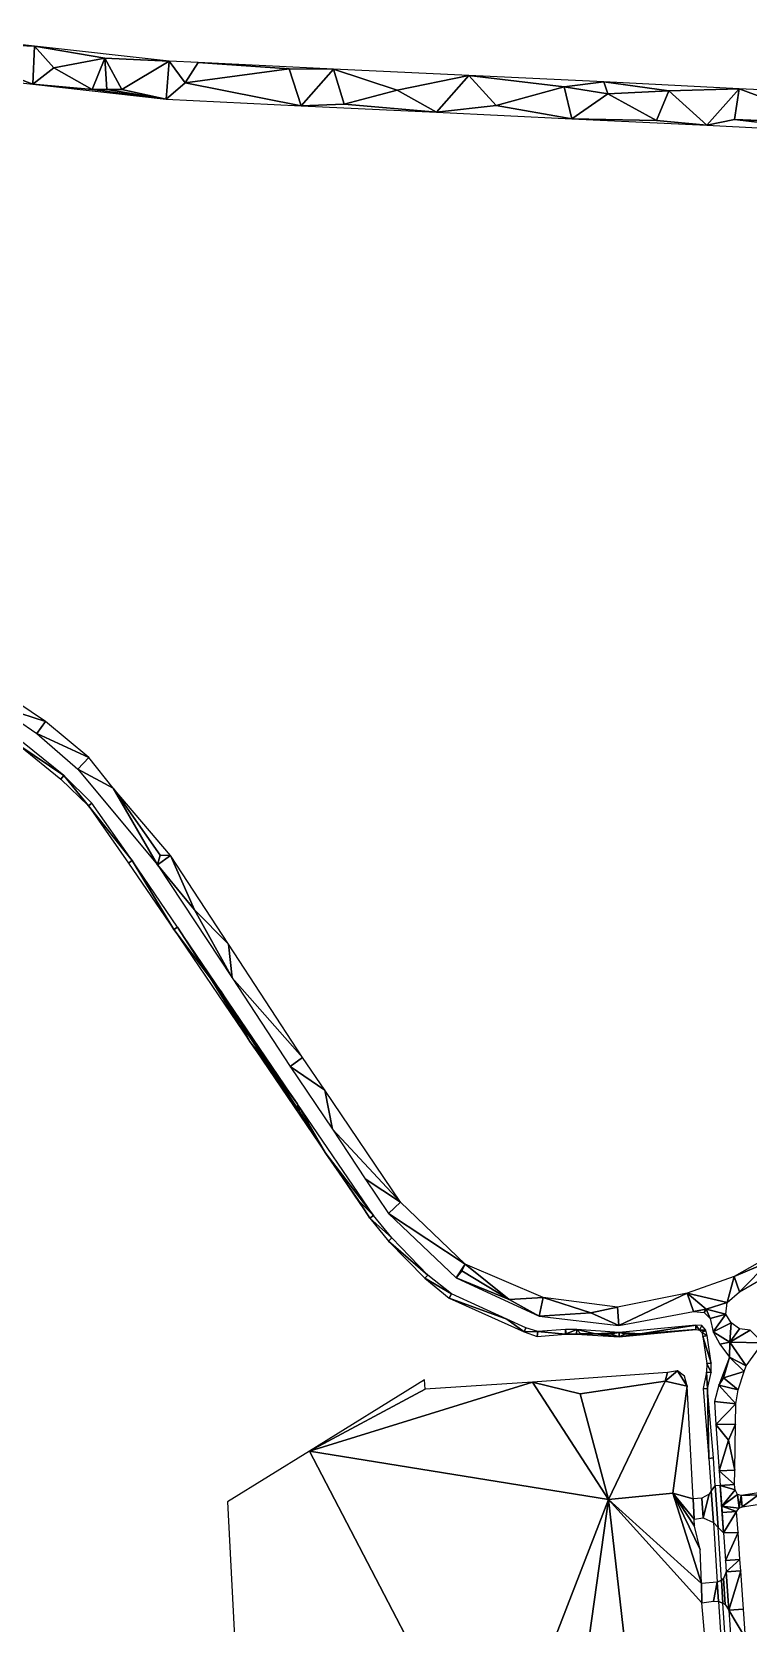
# Model space of a CAD drawing. Extents: x -30359 to 26190, y -30889 to 30041.
# Drawn here: x -4727 to -3140, y 517 to 4041 of the extents above; entities that cross this region are included whole.
import ezdxf

# ---------------------------------------------------------------- set-up
doc = ezdxf.new("R2010")
doc.units = 0

msp = doc.modelspace()

# ---------------------------------------------------------------- linework, layer by layer
at = {"layer": 'mg_to_dxf', "color": 251}
for points in [[(-5022.63, 3957.84), (-4724.63, 3924.84), (-4976.88, 4019.84)], [(-4976.88, 4019.84), (-4720.38, 4008.84), (-5008.25, 4040.84)], [(-4720.38, 4008.84), (-4976.88, 4019.84), (-4724.63, 3924.84)], [(-4724.63, 3924.84), (-4677.63, 3960.84), (-4720.38, 4008.84)], [(-4422.38, 3975.84), (-4720.38, 4008.84), (-4564.88, 3982.84)], [(-4564.88, 3982.84), (-4720.38, 4008.84), (-4677.63, 3960.84)], [(-4677.63, 3960.84), (-4593, 3912.84), (-4564.88, 3982.84)], [(-4564.88, 3982.84), (-4593, 3912.84), (-4560.25, 3912.84)], [(-4527.5, 3912.84), (-4564.88, 3982.84), (-4560.25, 3912.84)], [(-4422.38, 3975.84), (-4564.88, 3982.84), (-4527.5, 3912.84)], [(-4724.63, 3924.84), (-4593, 3912.84), (-4677.63, 3960.84)], [(-4527.5, 3912.84), (-4429.13, 3891.84), (-4422.38, 3975.84)], [(-4386.75, 3927.84), (-4422.38, 3975.84), (-4429.13, 3891.84)], [(-4357.75, 3972.84), (-4422.38, 3975.84), (-4386.75, 3927.84)], [(-4357.75, 3972.84), (-4386.75, 3927.84), (-4156.5, 3958.84)], [(-4156.5, 3958.84), (-4386.75, 3927.84), (-4129.63, 3876.84)], [(-4357.75, 3972.84), (-4156.5, 3958.84), (-4058.25, 3957.84)], [(-4156.5, 3958.84), (-4129.63, 3876.84), (-4058.25, 3957.84)], [(-4034.5, 3880.84), (-4058.25, 3957.84), (-4129.63, 3876.84)], [(-4058.25, 3957.84), (-4034.5, 3880.84), (-3917.5, 3911.84)], [(-4058.25, 3957.84), (-3917.5, 3911.84), (-3758.63, 3943.84)], [(-4724.63, 3924.84), (-4429.13, 3891.84), (-4593, 3912.84)], [(-4560.25, 3912.84), (-4593, 3912.84), (-4429.13, 3891.84)], [(-4560.25, 3912.84), (-4429.13, 3891.84), (-4527.5, 3912.84)], [(-4386.75, 3927.84), (-4429.13, 3891.84), (-4129.63, 3876.84)], [(-3830.13, 3862.84), (-3917.5, 3911.84), (-4034.5, 3880.84)], [(-3917.5, 3911.84), (-3830.13, 3862.84), (-3758.63, 3943.84)], [(-3758.63, 3943.84), (-3830.13, 3862.84), (-3697.88, 3877.84)], [(-3459.13, 3929.84), (-3758.63, 3943.84), (-3547.13, 3918.84)], [(-3547.13, 3918.84), (-3758.63, 3943.84), (-3697.88, 3877.84)], [(-3530.5, 3847.84), (-3547.13, 3918.84), (-3697.88, 3877.84)], [(-3450.75, 3903.84), (-3459.13, 3929.84), (-3547.13, 3918.84)], [(-3450.75, 3903.84), (-3547.13, 3918.84), (-3530.5, 3847.84)], [(-3159.63, 3914.84), (-3459.13, 3929.84), (-3315.13, 3909.84)], [(-3315.13, 3909.84), (-3459.13, 3929.84), (-3450.75, 3903.84)], [(-3231, 3833.84), (-3159.63, 3914.84), (-3315.13, 3909.84)], [(-3159.63, 3914.84), (-3231, 3833.84), (-3169.88, 3846.84)], [(-2952, 3837.84), (-3159.63, 3914.84), (-3169.88, 3846.84)], [(-2860.13, 3900.84), (-3159.63, 3914.84), (-2952, 3837.84)], [(-3830.13, 3862.84), (-4034.5, 3880.84), (-4129.63, 3876.84)], [(-3697.88, 3877.84), (-3830.13, 3862.84), (-3530.5, 3847.84)], [(-3342.63, 3844.84), (-3450.75, 3903.84), (-3530.5, 3847.84)], [(-3342.63, 3844.84), (-3315.13, 3909.84), (-3450.75, 3903.84)], [(-3231, 3833.84), (-3315.13, 3909.84), (-3342.63, 3844.84)], [(-3231, 3833.84), (-3342.63, 3844.84), (-3530.5, 3847.84)], [(-3169.88, 3846.84), (-3231, 3833.84), (-2931.5, 3818.84)], [(-2952, 3837.84), (-3169.88, 3846.84), (-2931.5, 3818.84)], [(-4696, 2513.84), (-4791.38, 2577.84), (-4806.63, 2548.84)], [(-4806.63, 2548.84), (-4715.75, 2486.84), (-4696, 2513.84)], [(-4696, 2513.84), (-4715.75, 2486.84), (-4600.38, 2433.84)], [(-4655.38, 2393.84), (-4747.25, 2467.84), (-4753.38, 2459.84)], [(-4624.63, 2407.84), (-4600.38, 2433.84), (-4715.75, 2486.84)], [(-4753.38, 2459.84), (-4662, 2385.84), (-4655.38, 2393.84)], [(-4624.63, 2407.84), (-4546, 2365.84), (-4600.38, 2433.84)], [(-4448, 2195.84), (-4546, 2365.84), (-4624.63, 2407.84)], [(-4601.25, 2326.84), (-4655.38, 2393.84), (-4662, 2385.84)], [(-4593.5, 2332.84), (-4655.38, 2393.84), (-4601.25, 2326.84)], [(-4442, 2217.84), (-4419.38, 2216.84), (-4546, 2365.84)], [(-4448, 2195.84), (-4442, 2217.84), (-4546, 2365.84)], [(-4593.5, 2332.84), (-4601.25, 2326.84), (-4504.25, 2205.84)], [(-4504.25, 2205.84), (-4601.25, 2326.84), (-4512.38, 2199.84)], [(-4504.25, 2205.84), (-4512.38, 2199.84), (-4412, 2052.84)], [(-4403.75, 2057.84), (-4504.25, 2205.84), (-4412, 2052.84)], [(-4448, 2195.84), (-4419.38, 2216.84), (-4442, 2217.84)], [(-4365.88, 2096.84), (-4419.38, 2216.84), (-4448, 2195.84)], [(-4283, 1945.84), (-4365.88, 2096.84), (-4448, 2195.84)], [(-4365.88, 2096.84), (-4291, 2020.84), (-4419.38, 2216.84)], [(-4283, 1945.84), (-4291, 2020.84), (-4365.88, 2096.84)], [(-4403.75, 2057.84), (-4412, 2052.84), (-4330.63, 1944.84)], [(-4412, 2052.84), (-4243.38, 1804.84), (-4330.63, 1944.84)], [(-4403.75, 2057.84), (-4330.63, 1944.84), (-4307, 1915.84)], [(-4283, 1945.84), (-4126.75, 1769.84), (-4291, 2020.84)], [(-4307, 1915.84), (-4330.63, 1944.84), (-4265, 1846.84)], [(-4330.63, 1944.84), (-4243.38, 1804.84), (-4265, 1846.84)], [(-4283, 1945.84), (-4154.13, 1749.84), (-4126.75, 1769.84)], [(-4307, 1915.84), (-4265, 1846.84), (-4138.38, 1667.84)], [(-4138.38, 1667.84), (-4265, 1846.84), (-4199.38, 1747.84)], [(-4265, 1846.84), (-4243.38, 1804.84), (-4199.38, 1747.84)], [(-4243.38, 1804.84), (-4133.75, 1649.84), (-4199.38, 1747.84)], [(-4133.75, 1649.84), (-4243.38, 1804.84), (-4074.88, 1556.84)], [(-4154.13, 1749.84), (-4077.63, 1696.84), (-4126.75, 1769.84)], [(-4133.75, 1649.84), (-4138.38, 1667.84), (-4199.38, 1747.84)], [(-4060.75, 1610.84), (-4077.63, 1696.84), (-4154.13, 1749.84)], [(-4077.63, 1696.84), (-4060.75, 1610.84), (-3909.5, 1448.84)], [(-4074.88, 1556.84), (-4138.38, 1667.84), (-4133.75, 1649.84)], [(-3969.63, 1419.84), (-4138.38, 1667.84), (-4074.88, 1556.84)], [(-3987.75, 1500.84), (-3909.5, 1448.84), (-4060.75, 1610.84)], [(-3977.63, 1413.84), (-4002.5, 1452.84), (-4074.88, 1556.84)], [(-4002.5, 1452.84), (-3969.63, 1419.84), (-4074.88, 1556.84)], [(-3936.63, 1423.84), (-3909.5, 1448.84), (-3987.75, 1500.84)], [(-3977.63, 1413.84), (-3969.63, 1419.84), (-4002.5, 1452.84)], [(-3766.25, 1311.84), (-3909.5, 1448.84), (-3936.63, 1423.84)], [(-3977.63, 1413.84), (-3928.63, 1369.84), (-3969.63, 1419.84)], [(-3936.13, 1362.84), (-3928.63, 1369.84), (-3977.63, 1413.84)], [(-3786.25, 1281.84), (-3766.25, 1311.84), (-3936.63, 1423.84)], [(-3936.13, 1362.84), (-3849.13, 1287.84), (-3928.63, 1369.84)], [(-3855.88, 1280.84), (-3849.13, 1287.84), (-3936.13, 1362.84)], [(-3786.25, 1281.84), (-3773.88, 1296.84), (-3766.25, 1311.84)], [(-3773.88, 1296.84), (-3668.88, 1233.84), (-3766.25, 1311.84)], [(-3766.25, 1311.84), (-3668.88, 1233.84), (-3593.75, 1237.84)], [(-3092.27, 1318.1), (-3080.51, 1335.51), (-3170.5, 1284.84)], [(-3159, 1250.84), (-3092.27, 1318.1), (-3170.5, 1284.84)], [(-3060.27, 1307.53), (-3092.27, 1318.1), (-3159, 1250.84)], [(-3855.88, 1280.84), (-3797, 1245.84), (-3849.13, 1287.84)], [(-3797, 1245.84), (-3855.88, 1280.84), (-3802.25, 1236.84)], [(-3786.25, 1281.84), (-3668.88, 1233.84), (-3773.88, 1296.84)], [(-3786.25, 1281.84), (-3602.5, 1196.84), (-3668.88, 1233.84)], [(-3185.88, 1226.84), (-3170.5, 1284.84), (-3274.5, 1247.84)], [(-3170.5, 1284.84), (-3185.88, 1226.84), (-3159, 1250.84)], [(-3802.25, 1236.84), (-3674.5, 1189.84), (-3797, 1245.84)], [(-3635.88, 1161.84), (-3674.5, 1189.84), (-3802.25, 1236.84)], [(-3668.88, 1233.84), (-3602.5, 1196.84), (-3593.75, 1237.84)], [(-3593.75, 1237.84), (-3602.5, 1196.84), (-3487.88, 1203.84)], [(-3429.38, 1216.84), (-3593.75, 1237.84), (-3487.88, 1203.84)], [(-3274.5, 1247.84), (-3429.38, 1216.84), (-3426, 1175.84)], [(-3260.38, 1206.84), (-3274.5, 1247.84), (-3426, 1175.84)], [(-3260.38, 1206.84), (-3232.25, 1211.84), (-3274.5, 1247.84)], [(-3232.25, 1211.84), (-3185.88, 1226.84), (-3274.5, 1247.84)], [(-3487.88, 1203.84), (-3602.5, 1196.84), (-3426, 1175.84)], [(-3429.38, 1216.84), (-3487.88, 1203.84), (-3426, 1175.84)], [(-3236.88, 1204.84), (-3232.25, 1211.84), (-3260.38, 1206.84)], [(-3236.88, 1204.84), (-3223.75, 1191.84), (-3232.25, 1211.84)], [(-3185.88, 1226.84), (-3232.25, 1211.84), (-3188.75, 1200.84)], [(-3223.75, 1191.84), (-3188.75, 1200.84), (-3232.25, 1211.84)], [(-3223.75, 1191.84), (-3217, 1161.84), (-3188.75, 1200.84)], [(-3188.75, 1200.84), (-3217, 1161.84), (-3177.5, 1181.84)], [(-3635.88, 1161.84), (-3632.25, 1170.84), (-3674.5, 1189.84)], [(-3635.88, 1161.84), (-3605.88, 1162.84), (-3632.25, 1170.84)], [(-3544, 1156.84), (-3544.38, 1166.84), (-3605.88, 1162.84)], [(-3544, 1156.84), (-3542.88, 1157.84), (-3544.38, 1166.84)], [(-3542.88, 1157.84), (-3519.25, 1166.84), (-3544.38, 1166.84)], [(-3519.5, 1156.84), (-3519.25, 1166.84), (-3542.88, 1157.84)], [(-3519.5, 1156.84), (-3510.38, 1157.84), (-3519.25, 1166.84)], [(-3519.25, 1166.84), (-3477.63, 1157.84), (-3425.38, 1160.84)], [(-3510.38, 1157.84), (-3477.63, 1157.84), (-3519.25, 1166.84)], [(-3255.63, 1176.84), (-3425.38, 1160.84), (-3379.13, 1157.84)], [(-3379.13, 1157.84), (-3425.25, 1150.84), (-3255.5, 1166.84)], [(-3255.63, 1176.84), (-3379.13, 1157.84), (-3255.5, 1166.84)], [(-3255.63, 1176.84), (-3255.5, 1166.84), (-3247.13, 1165.84)], [(-3242.5, 1175.84), (-3255.63, 1176.84), (-3247.13, 1165.84)], [(-3247.13, 1165.84), (-3233.5, 1165.84), (-3242.5, 1175.84)], [(-3242.5, 1160.84), (-3233.5, 1165.84), (-3247.13, 1165.84)], [(-3233.5, 1165.84), (-3242.5, 1160.84), (-3230.13, 1153.84)], [(-3217, 1161.84), (-3179.88, 1138.84), (-3177.5, 1181.84)], [(-3177.5, 1181.84), (-3179.88, 1138.84), (-3159, 1168.84)], [(-3159, 1168.84), (-3179.88, 1138.84), (-3135.13, 1165.84)], [(-3106.88, 1137.84), (-3135.13, 1165.84), (-3179.88, 1138.84)], [(-3635.88, 1161.84), (-3607, 1151.84), (-3605.88, 1162.84)], [(-3605.88, 1162.84), (-3607, 1151.84), (-3544, 1156.84)], [(-3544, 1156.84), (-3519.5, 1156.84), (-3542.88, 1157.84)], [(-3519.5, 1156.84), (-3477.63, 1157.84), (-3510.38, 1157.84)], [(-3519.5, 1156.84), (-3425.25, 1150.84), (-3477.63, 1157.84)], [(-3477.63, 1157.84), (-3444.75, 1157.84), (-3425.38, 1160.84)], [(-3477.63, 1157.84), (-3425.25, 1150.84), (-3444.75, 1157.84)], [(-3444.75, 1157.84), (-3425.25, 1150.84), (-3425.38, 1160.84)], [(-3425.38, 1160.84), (-3425.25, 1150.84), (-3412, 1157.84)], [(-3379.13, 1157.84), (-3425.38, 1160.84), (-3412, 1157.84)], [(-3412, 1157.84), (-3425.25, 1150.84), (-3379.13, 1157.84)], [(-3240, 1151.84), (-3230.13, 1153.84), (-3242.5, 1160.84)], [(-3240, 1151.84), (-3221.25, 1092.84), (-3230.13, 1153.84)], [(-3240, 1151.84), (-3231.25, 1091.84), (-3221.25, 1092.84)], [(-3202.25, 1134.84), (-3179.88, 1138.84), (-3217, 1161.84)], [(-3202.25, 1134.84), (-3180.88, 1105.84), (-3179.88, 1138.84)], [(-3179.88, 1138.84), (-3180.88, 1105.84), (-3143.88, 1086.84)], [(-3143.88, 1086.84), (-3106.88, 1137.84), (-3179.88, 1138.84)], [(-3221.25, 1092.84), (-3231.25, 1091.84), (-3221.5, 1071.84)], [(-3193.88, 1059.84), (-3180.88, 1105.84), (-3204.75, 1043.84)], [(-3148.25, 1073.84), (-3180.88, 1105.84), (-3193.88, 1059.84)], [(-3148.25, 1073.84), (-3143.88, 1086.84), (-3180.88, 1105.84)], [(-3318.13, 1071.84), (-3617.25, 1050.84), (-3511.75, 1024.84), (-3323.25, 1052.84)], [(-3323.25, 1052.84), (-3323.25, 1052.84), (-3295.75, 1075.84), (-3318.13, 1071.84)], [(-3274.75, 1041.84), (-3274.75, 1041.84), (-3295.75, 1075.84), (-3323.25, 1052.84)], [(-3274.75, 1041.84), (-3274.75, 1041.84), (-3280.5, 1063.84), (-3295.75, 1075.84)], [(-3231.5, 1072.84), (-3239.5, 1036.84), (-3229.38, 1035.84)], [(-3221.5, 1071.84), (-3231.25, 1091.84), (-3231.5, 1072.84)], [(-3221.5, 1071.84), (-3231.5, 1072.84), (-3229.38, 1035.84)], [(-3161.5, 1033.84), (-3193.88, 1059.84), (-3204.75, 1043.84)], [(-3161.5, 1033.84), (-3148.25, 1073.84), (-3193.88, 1059.84)], [(-3854.88, 1034.84), (-3856.5, 1055.84), (-4111.5, 897.84)], [(-4111.5, 897.84), (-4111.5, 897.84), (-3617.25, 1050.84), (-3854.88, 1034.84)], [(-3448.88, 790.84), (-3448.88, 790.84), (-3617.25, 1050.84), (-4111.5, 897.84)], [(-3448.88, 790.84), (-3448.88, 790.84), (-3511.75, 1024.84), (-3617.25, 1050.84)], [(-3448.88, 790.84), (-3323.25, 1052.84), (-3511.75, 1024.84)], [(-3274.75, 1041.84), (-3323.25, 1052.84), (-3448.88, 790.84), (-3306.13, 804.84)], [(-3261.38, 791.84), (-3274.75, 1041.84), (-3306.13, 804.84)], [(-3229.38, 1035.84), (-3239.5, 1036.84), (-3226.5, 881.84)], [(-3216.5, 882.84), (-3229.38, 1035.84), (-3226.5, 881.84)], [(-3214.25, 1007.84), (-3166.75, 1002.84), (-3204.75, 1043.84)], [(-3166.75, 1002.84), (-3161.5, 1033.84), (-3204.75, 1043.84)], [(-3214.25, 1007.84), (-3211.5, 956.84), (-3166.75, 1002.84)], [(-3167.75, 957.84), (-3166.75, 1002.84), (-3211.5, 956.84)], [(-3211.5, 956.84), (-3183.13, 921.84), (-3167.75, 957.84)], [(-3211.5, 956.84), (-3203.63, 853.84), (-3183.13, 921.84)], [(-3183.13, 921.84), (-3169.25, 855.84), (-3167.75, 957.84)], [(-3203.63, 853.84), (-3169.25, 855.84), (-3183.13, 921.84)], [(-3707.63, 122.84), (-4111.5, 897.84), (-4292.75, 785.84), (-4261.75, 186.84)], [(-3448.88, 790.84), (-3448.88, 790.84), (-4111.5, 897.84), (-3707.63, 122.84)], [(-3212.5, 820.84), (-3216.5, 882.84), (-3226.5, 881.84), (-3221.75, 809.84)], [(-3203.63, 853.84), (-3169.5, 823.84), (-3169.25, 855.84)], [(-3203.63, 853.84), (-3201.38, 821.84), (-3169.5, 823.84)], [(-3216.63, 739.84), (-3206.38, 728.84), (-3212.5, 820.84), (-3221.75, 809.84)], [(-3206.38, 728.84), (-3194, 716.84), (-3201.38, 821.84), (-3212.5, 820.84)], [(-3201.38, 821.84), (-3168.63, 811.84), (-3169.5, 823.84)], [(-3201.38, 821.84), (-3198.13, 775.84), (-3168.63, 811.84)], [(-3168.63, 811.84), (-3198.13, 775.84), (-3163, 801.84)], [(-3155.25, 799.84), (-3116.38, 800.84), (-2889.63, 839.84)], [(-3152.5, 774.84), (-2886.75, 814.84), (-3116.38, 800.84)], [(-3448.88, 790.84), (-3448.88, 790.84), (-3707.63, 122.84), (-3539.25, 147.84)], [(-3381.25, 194.84), (-3381.25, 194.84), (-3448.88, 790.84), (-3539.25, 147.84)], [(-3243.29, 604.87), (-3243.29, 604.87), (-3306.13, 804.84), (-3448.88, 790.84)], [(-3448.88, 790.84), (-3381.25, 194.84), (-3231.3, 435.75), (-3241.88, 561.84)], [(-3241.88, 561.84), (-3243.29, 604.87), (-3448.88, 790.84)], [(-3245.75, 679.84), (-3245.75, 679.84), (-3306.13, 804.84), (-3243.29, 604.87)], [(-3245.75, 679.84), (-3245.75, 679.84), (-3258.25, 731.84), (-3306.13, 804.84)], [(-3306.13, 804.84), (-3258.25, 731.84), (-3259, 746.84)], [(-3259, 746.84), (-3261.38, 791.84), (-3306.13, 804.84)], [(-3242.25, 793.84), (-3261.38, 791.84), (-3259, 746.84), (-3239.13, 749.84)], [(-3226, 802.84), (-3242.25, 793.84), (-3239.13, 749.84)], [(-3221.75, 809.84), (-3226, 802.84), (-3239.13, 749.84), (-3216.63, 739.84)], [(-3159.63, 771.84), (-3163, 801.84), (-3198.13, 775.84)], [(-3198.13, 775.84), (-3197.13, 761.84), (-3165.25, 763.84)], [(-3159.63, 771.84), (-3198.13, 775.84), (-3165.25, 763.84)], [(-3159.63, 771.84), (-3155.25, 799.84), (-3163, 801.84)], [(-3159.63, 771.84), (-3152.5, 774.84), (-3155.25, 799.84)], [(-3152.5, 774.84), (-3116.38, 800.84), (-3155.25, 799.84)], [(-3194, 716.84), (-3165.25, 763.84), (-3197.13, 761.84)], [(-3165.25, 763.84), (-3194, 716.84), (-3162, 717.84)], [(-3198.75, 611.84), (-3206.38, 728.84), (-3216.63, 739.84), (-3208.5, 607.84)], [(-3189.63, 655.84), (-3162, 717.84), (-3194, 716.84)], [(-3157.75, 657.84), (-3162, 717.84), (-3189.63, 655.84)], [(-3189.63, 655.84), (-3188, 630.84), (-3157.75, 657.84)], [(-3157.75, 657.84), (-3188, 630.84), (-3156, 632.84)], [(-3208.5, 607.84), (-3243.25, 604.84), (-3241.88, 561.84), (-3216.25, 565.84)], [(-3216.25, 565.84), (-3205.63, 564.84), (-3208.5, 607.84)], [(-3205.63, 564.84), (-3195.38, 560.84), (-3198.75, 611.84), (-3208.5, 607.84)], [(-3194.25, 615.84), (-3198.75, 611.84), (-3195.38, 560.84), (-3190.25, 557.84)], [(-3190.25, 557.84), (-3182.13, 545.84), (-3188, 630.84), (-3194.25, 615.84)], [(-3182.13, 545.84), (-3156, 632.84), (-3188, 630.84)], [(-3156, 632.84), (-3182.13, 545.84), (-3150.13, 547.84)], [(-3187.5, 441.84), (-3195.38, 560.84), (-3205.63, 564.84), (-3197.38, 439.84)], [(-3150.13, 547.84), (-3182.13, 545.84), (-3145.75, 483.84)], [(-3182.13, 545.84), (-3177.63, 480.84), (-3145.75, 483.84)]]:
    msp.add_3dface(points, dxfattribs=at)

doc.saveas('drawing.dxf')
